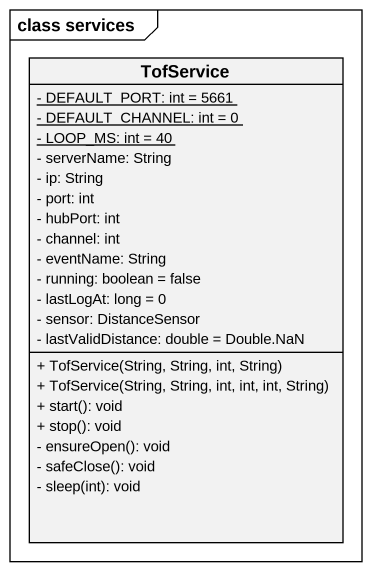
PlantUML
@startuml
mainframe class services
hide circle
hide empty members
skinparam classAttributeIconSize 0
class TofService {
  {static} - DEFAULT_PORT: int = 5661
  {static} - DEFAULT_CHANNEL: int = 0
  {static} - LOOP_MS: int = 40
  - serverName: String
  - ip: String
  - port: int
  - hubPort: int
  - channel: int
  - eventName: String
  - running: boolean = false
  - lastLogAt: long = 0
  - sensor: DistanceSensor
  - lastValidDistance: double = Double.NaN
  + TofService(String, String, int, String)
  + TofService(String, String, int, int, int, String)
  + start(): void
  + stop(): void
  - ensureOpen(): void
  - safeClose(): void
  - sleep(int): void
}
@enduml
